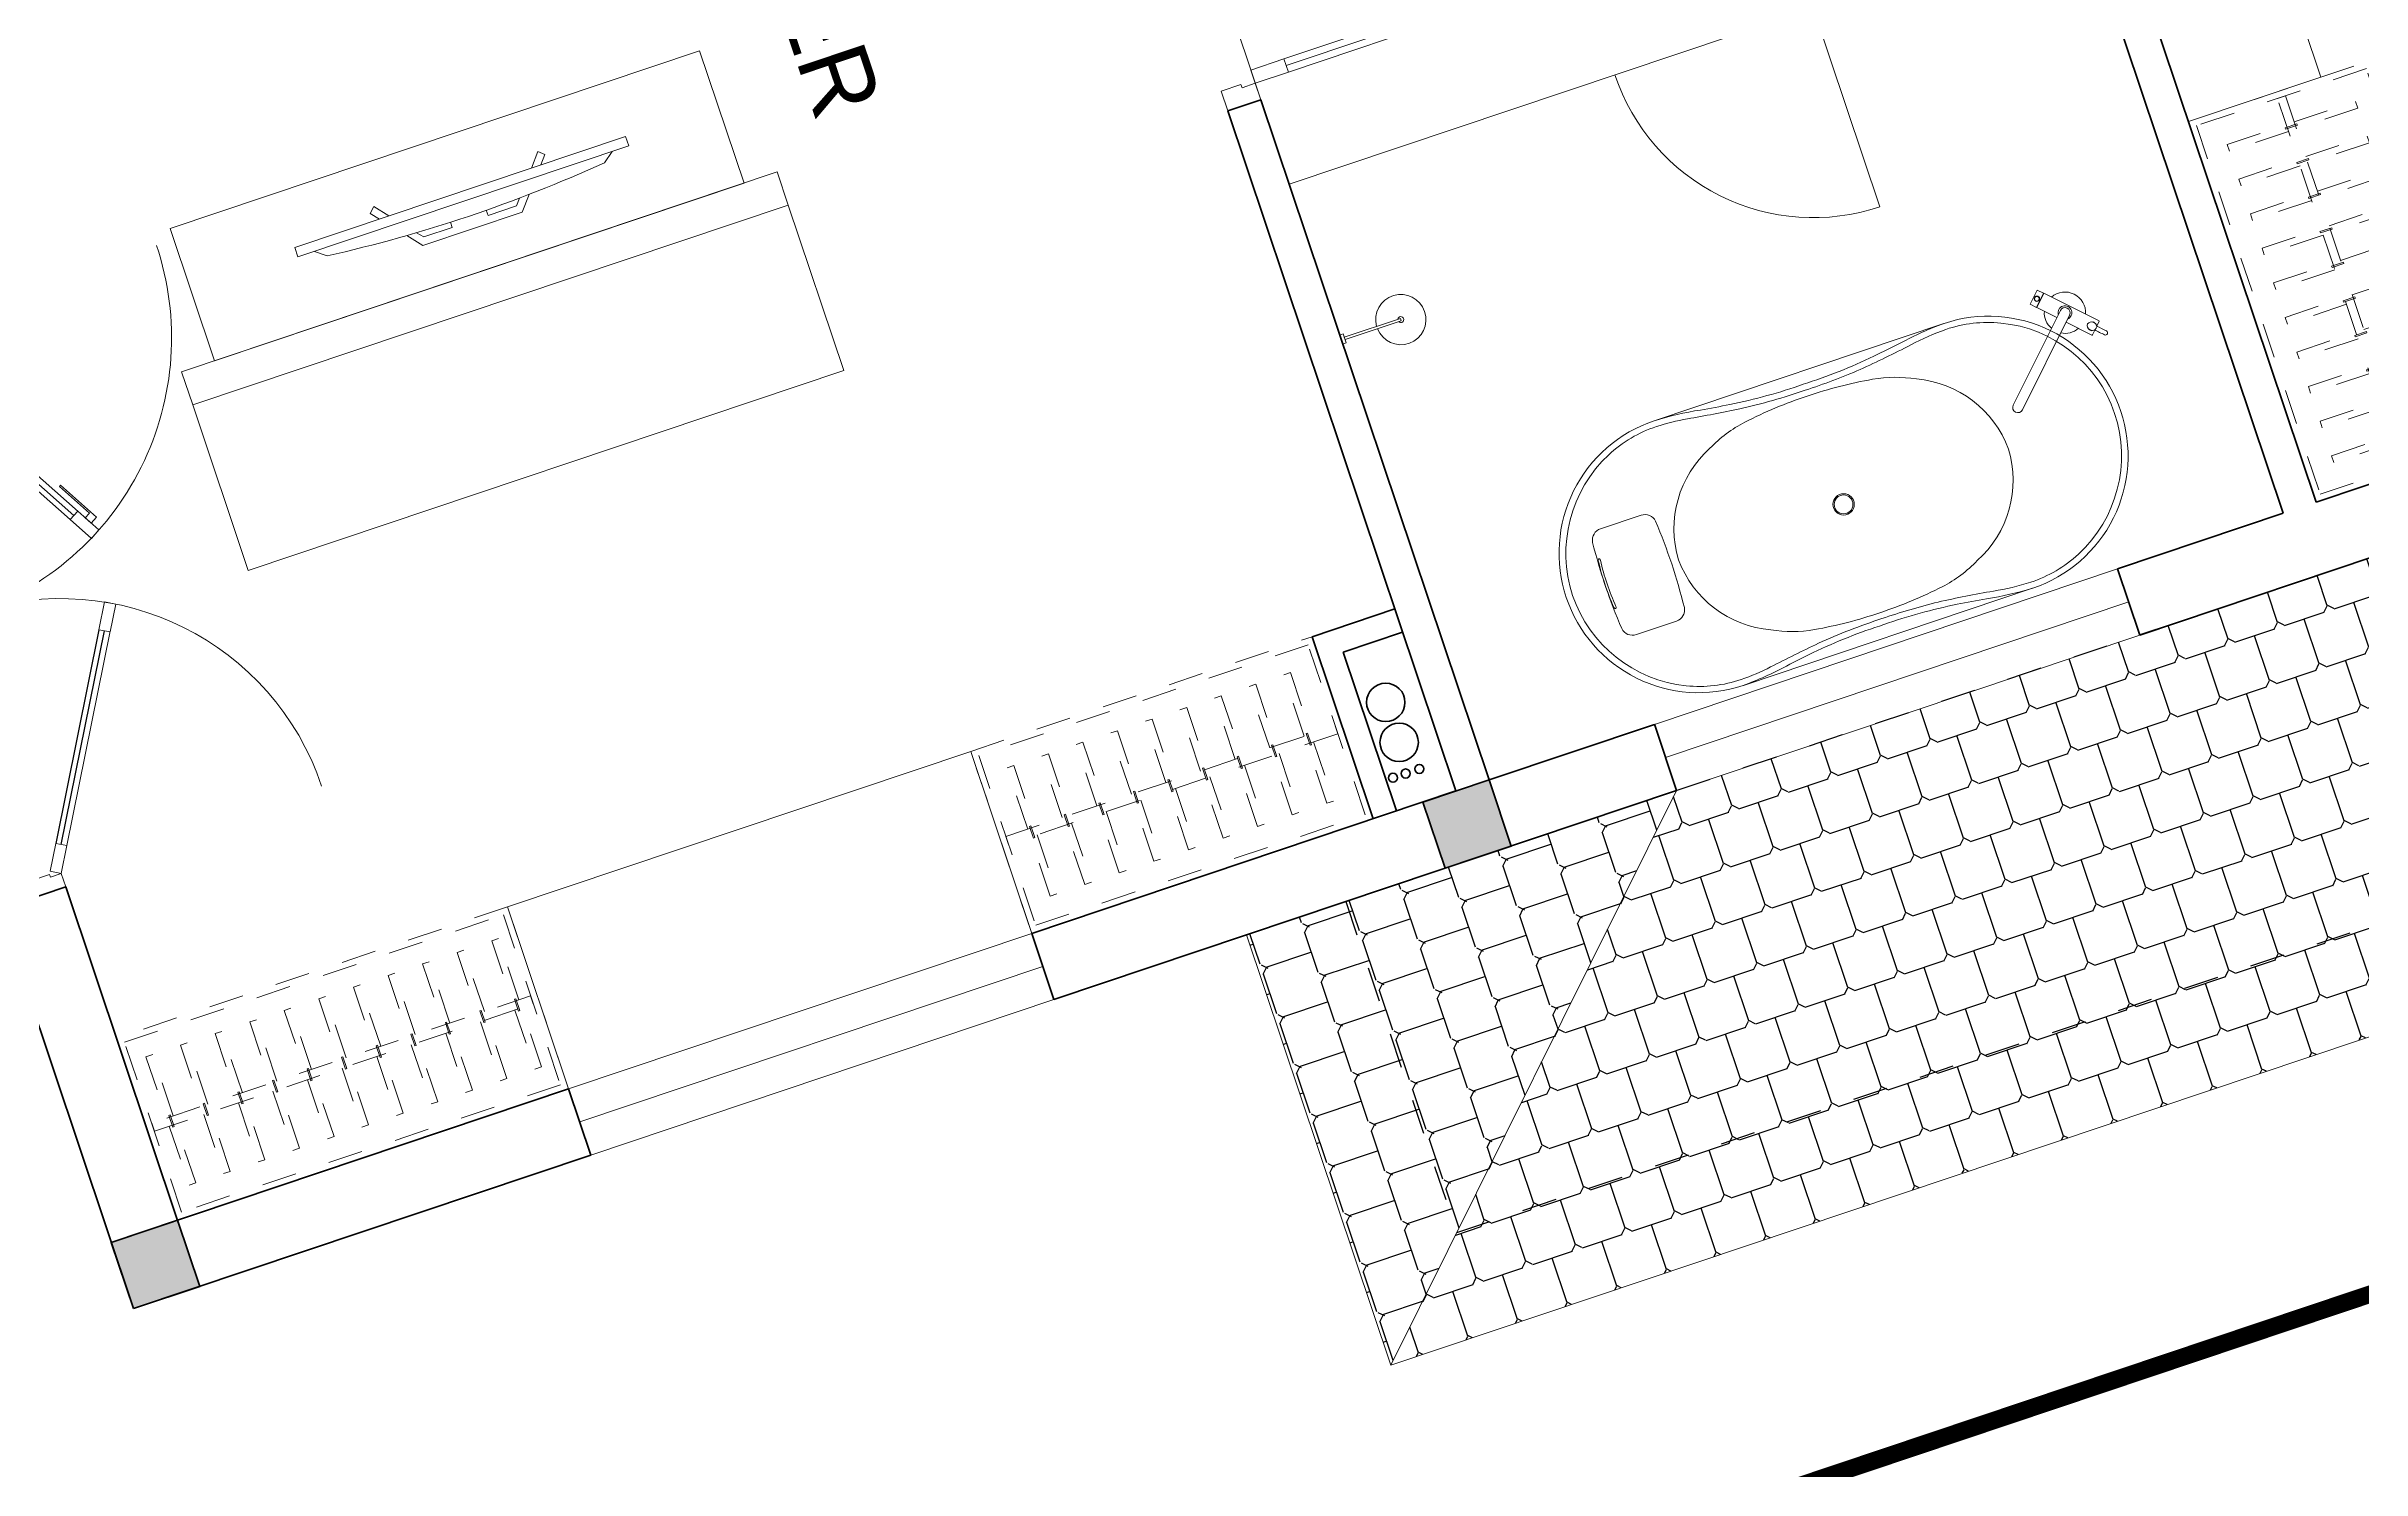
# Model space of a CAD drawing. Header units: metres. Extents: x 568332 to 569219, y 2065964 to 2066430.
# Drawn here: x 568493.12 to 568499.76, y 2066170.59 to 2066174.67 of the extents above; entities that cross this region are included whole.
import ezdxf

# ---------------------------------------------------------------- set-up
doc = ezdxf.new("R2010")
doc.units = ezdxf.units.M
for name, pattern in [('$AUDIT_BAD_LTYPE2', [0]), ('CENTER', [2, 1.25, -0.25, 0.25, -0.25]), ('HIDDEN', [0.375, 0.25, -0.125]), ('X-5M-G-MB PHONGNGU$0$HIDDEN2', [0.1875, 0.125, -0.0625])]:
    doc.linetypes.add(name, pattern=pattern)
doc.layers.get('0').update_dxf_attribs({"linetype": 'CONTINUOUS'})
doc.layers.get('DEFPOINTS').update_dxf_attribs({"linetype": 'CONTINUOUS'})
for name, color, linetype, lineweight in [('-CENTER', 143, 'CENTER', 13), ('-CONCRETE', 1, 'CONTINUOUS', 35), ('-DOOR', 137, 'CONTINUOUS', 9), ('-FURNITURE', 46, 'CONTINUOUS', 9), ('-HATCH', 8, 'CONTINUOUS', 5), ('-LINE1', 7, 'CONTINUOUS', 18), ('-WALL', 4, 'CONTINUOUS', 35), ('TEXT25', 2, 'CONTINUOUS', 13)]:
    doc.layers.add(name, color=color, linetype=linetype, lineweight=lineweight)
for name, color, linetype in [('-RANH GIOI LO DAT', 12, 'CONTINUOUS'), ('13. NET HATCH', 252, 'CONTINUOUS'), ('APOLIC', 7, 'CONTINUOUS')]:
    doc.layers.add(name, color=color, linetype=linetype)
doc.styles.add('SVN_AVO_thuong', font='')
doc.styles.get('SVN_AVO_thuong').set_extended_font_data('SVN-Avo')

# ---------------------------------------------------------------- blocks, each defined once
blk = doc.blocks.new('*U240')
at = {"linetype": 'X-5M-G-MB PHONGNGU$0$HIDDEN2'}
for points in [[(0, 600.0000000004657), (0, 0), (1125.903135186775, -3.468574592018186e-10), (1125.903135186775, 600.0000000001188)], [(1105.903135186775, 579.9996613720455), (1105.903135186775, 19.99966137204559), (20, 20.00000000046566), (20, 580.0000000004657)], [(1105.903135186775, 286.6991212951277), (1105.903135186775, 313.0991212950345), (20, 313.0991212953813), (19.99999859370291, 286.6991212952417)], [(113.7817614636733, 319.1750910408318), (109.4317788550979, 319.1750910408318), (109.4317788550979, 280.441767644881), (113.7817614636733, 280.441767644881)], [(227.7817614636733, 319.1750910407849), (223.4317788550979, 319.1750910407849), (223.4317788550979, 280.4417676448341), (227.7817614636733, 280.4417676448341)], [(341.7817614636733, 319.175091040738), (337.4317788550979, 319.175091040738), (337.4317788550979, 280.4417676447872), (341.7817614636733, 280.4417676447872)], [(455.7817614636733, 319.1750910406911), (451.4317788550979, 319.1750910406911), (451.4317788550979, 280.4417676447403), (455.7817614636733, 280.4417676447403)], [(569.7817614636733, 319.1750910406442), (565.431778855098, 319.1750910406442), (565.431778855098, 280.4417676446934), (569.7817614636733, 280.4417676446934)], [(683.7817614636733, 319.1750910405973), (679.431778855098, 319.1750910405973), (679.431778855098, 280.4417676446465), (683.7817614636733, 280.4417676446465)], [(797.7817614636733, 319.1750910405504), (793.431778855098, 319.1750910405504), (793.431778855098, 280.4417676445996), (797.7817614636733, 280.4417676445996)], [(911.7817614636733, 319.1750910405035), (907.431778855098, 319.1750910405035), (907.431778855098, 280.4417676445527), (911.7817614636733, 280.4417676445527)], [(1025.781761463673, 319.1750910404566), (1021.431778855098, 319.1750910404566), (1021.431778855098, 280.4417676445057), (1025.781761463673, 280.4417676445057)]]:
    blk.add_lwpolyline(points, close=True, dxfattribs=at)
for points in [[(122.2409142897814, 313.1103512093413), (122.2409142897814, 515.2497102723445), (100.1765458012815, 515.2497102723445), (100.1765458012815, 313.1103512093413)], [(236.2409142897814, 313.1103512092944), (236.2409142897814, 515.2497102722975), (214.1765458012815, 515.2497102722975), (214.1765458012815, 313.1103512092944)], [(350.2409142897814, 313.1103512092475), (350.2409142897814, 515.2497102722507), (328.1765458012815, 515.2497102722507), (328.1765458012815, 313.1103512092475)], [(464.2409142897814, 313.1103512092006), (464.2409142897814, 515.2497102722037), (442.1765458012815, 515.2497102722037), (442.1765458012815, 313.1103512092006)], [(578.2409142897814, 313.1103512091537), (578.2409142897814, 515.2497102721569), (556.1765458012815, 515.2497102721569), (556.1765458012815, 313.1103512091537)], [(692.2409142897814, 313.1103512091068), (692.2409142897814, 515.24971027211), (670.1765458012815, 515.24971027211), (670.1765458012815, 313.1103512091068)], [(806.2409142897814, 313.1103512090599), (806.2409142897814, 515.249710272063), (784.1765458012815, 515.249710272063), (784.1765458012815, 313.1103512090599)], [(920.2409142897814, 313.110351209013), (920.2409142897814, 515.2497102720162), (898.1765458012815, 515.2497102720162), (898.1765458012815, 313.110351209013)], [(1034.240914289781, 313.1103512089661), (1034.240914289781, 515.2497102719692), (1012.176545801281, 515.2497102719692), (1012.176545801281, 313.1103512089661)], [(100.1765458012815, 286.7103512094345), (100.1765458012815, 92.0852110228024), (122.2409142897814, 92.0852110228024), (122.2409142897814, 286.7103512094345)], [(214.1765458012815, 286.7103512093876), (214.1765458012815, 92.08521102275549), (236.2409142897814, 92.08521102275549), (236.2409142897814, 286.7103512093876)], [(328.1765458012815, 286.7103512093407), (328.1765458012815, 92.08521102270858), (350.2409142897814, 92.08521102270858), (350.2409142897814, 286.7103512093407)], [(442.1765458012815, 286.7103512092938), (442.1765458012815, 92.08521102266168), (464.2409142897814, 92.08521102266168), (464.2409142897814, 286.7103512092938)], [(556.1765458012815, 286.7103512092469), (556.1765458012815, 92.08521102261477), (578.2409142897814, 92.08521102261477), (578.2409142897814, 286.7103512092469)], [(670.1765458012815, 286.7103512092), (670.1765458012815, 92.08521102256786), (692.2409142897814, 92.08521102256786), (692.2409142897814, 286.7103512092)], [(784.1765458012815, 286.7103512091531), (784.1765458012815, 92.08521102252095), (806.2409142897814, 92.08521102252095), (806.2409142897814, 286.7103512091531)], [(898.1765458012815, 286.7103512091062), (898.1765458012815, 92.08521102247404), (920.2409142897814, 92.08521102247404), (920.2409142897814, 286.7103512091062)], [(1012.176545801281, 286.7103512090592), (1012.176545801281, 92.08521102242715), (1034.240914289781, 92.08521102242715), (1034.240914289781, 286.7103512090592)]]:
    blk.add_lwpolyline(points, dxfattribs=at)
blk = doc.blocks.new('A$C5C575821')
at = {"layer": '-CONCRETE'}
h = blk.add_hatch(color=256, dxfattribs=at)
h.dxf.hatch_style = 1
h.paths.add_polyline_path([(-0.00237559899687767, 200.0000000000146), (-0.00237559899687767, 1.455191522836685e-11), (199.9976244010031, 1.455191522836685e-11), (199.9976244010031, 200.0000000000146)])
blk.add_lwpolyline([(-0.00237559899687767, 1.455191522836685e-11), (199.9976244010031, 1.455191522836685e-11), (199.9976244010031, 200.0000000000146), (-0.00237559899687767, 200.0000000000146)], close=True, dxfattribs=at)
blk = doc.blocks.new('A$C4D045CFB')
at = {"layer": '13. NET HATCH'}
h = blk.add_hatch(dxfattribs=at)
h.set_pattern_fill('MAIGO-12', color=256, scale=300, angle=180)
h.set_pattern_definition([(180, (-90, 1.102182119232618e-14), (-75.00000000000001, -150), [120, -30, 120, -30]), (270, (-75, -14.99999999999999), (74.99999999999997, -150), [135, -165]), (225, (-60, 7.34788079488412e-15), (-75.00000000142688, -150.0000000028537), [21.213203436, -403.0508652]), (315, (-90, 1.102182119232618e-14), (75.00000000142684, -150.0000000028537), [21.213203436, -403.0508652])])
h.paths.add_polyline_path([(1299.999119955668, 6100.494044825784), (1299.953723877203, 5215.284894083044), (1299.999119955668, 5229.592269479996), (1299.999119955668, 4500.000660992693), (-0.0008800443320069462, 6100.494044825784)])
h = blk.add_hatch(dxfattribs=at)
h.set_pattern_fill('MAIGO-12', color=256, scale=300, angle=270)
h.set_pattern_definition([(270, (-1.653273178848927e-14, -90), (150, -75.00000000000003), [120, -30, 120, -30]), (0, (14.99999999999999, -75), (150, 74.99999999999996), [135, -165]), (315, (-1.102182119232618e-14, -60), (150.0000000028537, -75.0000000014269), [21.213203436, -403.0508652]), (45, (-1.653273178848927e-14, -90), (150.0000000028537, 75.00000000142683), [21.213203436, -403.0508652])])
h.paths.add_polyline_path([(-0.0008800443320069462, 6100.494044825784), (1299.999119955668, 4500.000660992693), (1299.999119955668, 1300.000660992693), (-0.0008800443320069462, 0.000660992693156004)])
h = blk.add_hatch(dxfattribs=at)
h.set_pattern_fill('MAIGO-12', color=256, scale=300)
h.set_pattern_definition([(0, (90, 0), (75, 150), [120, -30, 120, -30]), (90, (75, 15), (-74.99999999999999, 150), [135, -165]), (45, (60, 0), (75.00000000142687, 150.0000000028537), [21.213203436, -403.0508652]), (135, (90, 0), (-75.00000000142686, 150.0000000028537), [21.213203436, -403.0508652])])
h.paths.add_polyline_path([(1299.999119955668, 1300.000660992693), (1299.999119955668, 0.000660992693156004), (-0.0008800443320069462, 0.000660992693156004)])
at = {"layer": '-LINE1'}
for p, q in [((-0.0008800443320069462, 0.000660992693156004), (-0.0008800443320069462, 6100.494044825784)), ((-0.0008800443320069462, 6100.494044825784), (1299.999119955668, 6100.494044825784)), ((-0.0008800443320069462, 6100.494044825784), (1299.999119955668, 4500.000660992693)), ((-0.0008800443320069462, 0.000660992693156004), (1299.999119955668, 1300.000660992693)), ((1299.999119955668, 0.000660992693156004), (-0.0008800443320069462, 0.000660992693156004))]:
    blk.add_line(p, q, dxfattribs=at)
at = {"layer": 'DEFPOINTS', "linetype": 'HIDDEN', "ltscale": 5}
blk.add_lwpolyline([(1299.999119955668, 300.0006609926932), (299.999119955668, 300.0006609926932), (299.999119955668, 5800.494044825784), (1299.999119955668, 5800.494044825784)], close=True, dxfattribs=at)
blk = doc.blocks.new('shower')
for points in [[(180919.3447017173, -32316.45425928477), (180912.3337561736, -32316.45425928477), (180912.3337561736, -32146.62790954509), (180919.3447017173, -32146.62790954509)], [(180929.3839969719, -32326.62790954066), (180902.2944609144, -32326.62790954066), (180902.2944609144, -32316.45425928477), (180929.3839969719, -32316.45425928477)]]:
    blk.add_lwpolyline(points, close=True)
for radius, start, end in [(72, 272.7906698559544, 267.2093301440456), (8.346062492523743, 294.8355446212717, 245.1644553787283)]:
    blk.add_arc((180915.8392289462, -32146.62790954416), radius, start, end)
blk = doc.blocks.new('A$C52EE6B0C')
for p, q in [((-17.20769670707523, 15.73427220259327), (17.21740616677562, 15.73427220259327)), ((-17.20769664159161, -15.76179078378482), (17.25286010079435, -15.76177874789573))]:
    blk.add_line(p, q)
for radius in [1.2047244094, 1.0625984252]:
    blk.add_circle((0.004854760598391294, -0.01375929062487558), radius)
for centre, radius, start, end in [((-17.24314525874797, -0.01207868778146803), 15.74633857169191, 90.00004679933201, 180.0060212317107), ((-18.18116453613038, -21.56814891623799), 37.31420158923805, 80.32537186998005, 88.55949406869577), ((18.19087405753089, -21.56814891623799), 37.31420158923805, 91.44050593130423, 99.67462813001998), ((17.25285478011938, -0.01207868778146803), 15.74633857169191, 359.9939787682893, 89.999953200668), ((-17.21041953764507, 0.001682114729192108), 15.03342542002128, 114.0143397923319, 180.0588324882195), ((-17.25508472573711, 0.1019342582440004), 14.92367355756088, 89.89259614786677, 114.0143398310184), ((-17.85723445771146, -16.41196067107376), 31.44385665188106, 80.95530103647799, 88.85173392611411), ((3.492732717044419, 116.0118507486186), 102.6900642221361, 260.8064278436171, 264.356453546728), ((10.00461303815246, 158.7953360565007), 145.2428134353977, 261.321760178495, 262.6566174950622), ((-0.8758374273893423, 77.0744670072454), 62.80248494290996, 262.9722866301048, 270.8034968767962), ((-0.4392543211579323, 89.40770245710155), 75.83928513553873, 265.3361413481834, 270.3355216603239), ((0.8855469487607479, 77.0744670072454), 62.80248494290996, 269.1965031232039, 277.0277133698951), ((0.5786736126174219, 84.46415005414747), 70.89675459107134, 269.5362586194438, 275.7509718273354), ((-18.4352474148327, 226.8786012548953), 214.5500408366301, 276.9922117853802, 278.5967700074263), ((-9.994903516751947, 158.7953360565007), 145.2428134353977, 277.3433825049378, 278.678239821505), ((17.49661970126908, -11.01489087357186), 26.04177352760918, 90.57161639594337, 98.52623542419117), ((17.38028173809289, 0.6458196171442978), 14.38048270410287, 65.5240217261104, 90.57161639594337), ((17.03142645675689, -0.1205247127218172), 15.22249436628161, 0.4018525137937155, 65.5240217261104), ((-7.450100970658241, -0.4025184732163325), 12.18724008712164, 113.3669392692271, 178.1720206420629), ((-5.419667109847069, -2.205582012422383), 14.69270855791083, 98.51976196149644, 117.8512947361469), ((-0.2559751088847406, -36.67531980102649), 49.54707038386372, 89.69837733597764, 98.51976196149644), ((0.26568463028525, -36.67531980102649), 49.54707038386372, 81.48023803850357, 90.30162266402236), ((5.429376631247578, -2.205582012422383), 14.69270855791083, 62.14870526385309, 81.48023803850357), ((7.459810492087854, -0.4025184732163325), 12.18724008712164, 1.827979357937088, 66.63306073077288), ((28.29923964393674, 2.770475775178056), 0.2863587186237817, 160.8078893687392, 185.677575747249), ((1.032724158198107, 0.0596931052277796), 27.11457574387047, 359.8447870516113, 5.677575747249001), ((28.14528837171383, 2.82406351249665), 0.1233475539422422, 123.474108831765, 160.8078893687392), ((28.11764562025201, 2.865868186636362), 0.07323016681635565, 85.79124561711077, 123.474108831765), ((28.11499697584077, 2.829875804425683), 0.1093198730242431, 39.09426345110634, 85.79124561711077), ((27.9923979784362, 2.718469867249951), 0.2748749163090767, 4.941295606222266, 41.00239497281166), ((1.841417531803017, 0.05082119413418695), 26.56153366930607, 359.8606935406443, 5.815426488843808), ((-17.24314525874797, -0.01544044824549928), 15.74633857169191, 179.9939787682893, 269.999953200668), ((-17.21041951692314, -0.02920073014684021), 15.03342545060523, 179.9411309193374, 245.9856601689816), ((-7.450100970658241, 0.3749993371893652), 12.18724008712164, 181.8279793579371, 246.6330607307729), ((7.459810492087854, 0.3749993371893652), 12.18724008712164, 293.3669392692271, 358.1720206420629), ((17.25285478011938, -0.01544044824549928), 15.74633857169191, 270.000046799332, 0.006021231710728335), ((17.0314264257031, 0.09300610912032425), 15.22249441194929, 294.4759783475301, 359.5981396082714), ((1.032724158198107, -0.08721224125474691), 27.11457574387047, 354.322424252751, 0.1552129483886985), ((1.841417531803017, -0.07834033016115427), 26.56153366930607, 354.1845735111562, 0.1393064593556944), ((28.29923964393674, -2.797994911205024), 0.2863587186237817, 174.322424252751, 199.1921106312608), ((28.14528837171383, -2.851582648523618), 0.1233475539422422, 199.1921106312608, 236.525891168235), ((28.11764562025201, -2.89338732266333), 0.07323016681635565, 236.525891168235, 274.2087543828892), ((28.11499697584077, -2.85739494045265), 0.1093198730242431, 274.2087543828892, 320.9057365488936), ((27.9923979784362, -2.745989003276918), 0.2748749163090767, 318.9976050271883, 355.0587043937777), ((-5.419667109847069, 2.178062876395416), 14.69270855791083, 242.1487052638531, 261.4802380385036), ((-0.2559751088847406, 36.64780066499952), 49.54707038386372, 261.4802380385036, 270.3016226640223), ((0.26568463028525, 36.64780066499952), 49.54707038386372, 269.6983773359776, 278.5197619614964), ((5.429376631247578, 2.178062876395416), 14.69270855791083, 278.5197619614964, 297.8512947361469), ((-17.25508472573711, -0.1294528978760354), 14.92367355756088, 245.9856601689816, 270.1074038521332), ((-18.18116453613038, 21.54062978021102), 37.31420158923805, 271.4405059313042, 279.6746281300199), ((-17.85723445771146, 16.38444203144172), 31.44385665188106, 271.1482660738859, 279.044698963522), ((3.492732717044419, -116.0393693881924), 102.6900642221361, 95.64354645327202, 99.19357215638293), ((10.00461303815246, -158.8228551925276), 145.2428134353977, 97.3433825049378, 98.67823982150497), ((-0.8758374273893423, -77.10198614327237), 62.80248494290996, 89.19650312320385, 97.02771336989514), ((-0.4392543211579323, -89.43522109673359), 75.83928513553873, 89.66447833967614, 94.66385865181664), ((0.5786736126174219, -84.4916686937795), 70.89675459107134, 84.24902817266455, 90.4637413805562), ((0.8855469487607479, -77.10198614327237), 62.80248494290996, 82.97228663010486, 90.80349687679617), ((-18.4352474148327, -226.9061198945274), 214.5500408366301, 81.40322999257371, 83.00778821461982), ((-9.994903516751947, -158.8228551925276), 145.2428134353977, 81.32176017849503, 82.65661749506219), ((18.19087405753089, 21.54062978021102), 37.31420158923805, 260.32537186998, 268.5594940686958), ((17.49661970126908, 10.98737223393982), 26.04177352760918, 261.4737645758088, 269.4283836040566), ((17.38028173809289, -0.6733382567763329), 14.38048270410287, 269.4283836040566, 294.4759782738896)]:
    blk.add_arc(centre, radius, start, end)
at = {"layer": 'DEFPOINTS'}
for tag, p in [('MODELNUMBER', (0, 0)), ('TRADENAME', (0, -0.001666666648816317)), ('PRODUCT', (0, -0.003333333355840296)), ('MATERIAL', (0, -0.005000000004656613))]:
    blk.add_attdef(tag, p, '', height=0.001, dxfattribs=at)
blk = doc.blocks.new('A$C4D835AF5')
at = {"layer": '-FURNITURE', "ltscale": 8}
for p, q in [((-3.937007874133997, 0.3346456687140744), (-3.937007874133997, 0.8661417323164642)), ((-3.856363968050573, 0.3149606298829895), (-3.917322834720835, 0.3149606298829895)), ((3.14960629917914, 0.905511811026372), (-3.897637795307674, 0.905511811026372)), ((-3.549881889834069, 0.4615121080132667), (-3.549881889834069, 0.4918150943994988)), ((-3.339881889871322, 0.4918150943994988), (-3.339881889871322, 0.4615121080132667)), ((-0.5905511811724864, 0), (-0.5905511811724864, -12.08661417319672)), ((0.5905511810560711, 0), (0.5905511810560711, -12.08661417319672)), ((3.14960629917914, -0.9055118109972682), (3.14960629917914, 0.905511811026372)), ((3.169291338417679, 0.8956692913197912), (3.14960629917914, 0.8956692913197912)), ((3.169291338417679, -0.8956692912906874), (3.169291338417679, 0.8956692913197912)), ((3.188976377830841, 0.905511811026372), (3.976377952611074, 0.905511811026372)), ((3.996062992024235, -0.8858222072885837), (3.996062992024235, 0.8858183881966397)), ((-3.937007874133997, -0.8661417323164642), (-3.937007874133997, -0.3346456698782276)), ((-3.859123134170659, -0.3149606298829895), (-3.917322834720835, -0.3149606298829895)), ((-0.5905511811724864, -0.9055118109972682), (-3.897637795307674, -0.9055118109972682)), ((-3.702086295757908, -0.4482994973659515), (-3.703305563307367, -0.4183928251150064)), ((-3.626116961007938, -0.4552132484968752), (-3.624325704469811, -0.4472871391335502)), ((-3.592593900160864, -0.4693618138844613), (-3.593808271281887, -0.4553162374941166)), ((-3.516390349017456, -0.4728221969853621), (-3.515662283170968, -0.4687519224826247)), ((-3.483023508393671, -0.4913916403020266), (-3.485677747870795, -0.4713251190551091)), ((-3.406740271369927, -0.4913916403020266), (-3.404085924616084, -0.4713243082514964)), ((-3.373373430629726, -0.4728221969853621), (-3.374101741297636, -0.4687505542242434)), ((-3.297169879544526, -0.4693618138844613), (-3.295955249399412, -0.4553132418950554)), ((-3.263646818697453, -0.4552132484968752), (-3.265438825008459, -0.4472838216461241)), ((-3.187677483947482, -0.4482994973659515), (-3.186458005278837, -0.4183876432944089)), ((3.14960629917914, -0.9055118109972682), (0.5905511810560711, -0.9055118109972682)), ((3.169291338417679, -0.8956692912906874), (3.14960629917914, -0.8956692912906874)), ((3.188976377830841, -0.9055118109972682), (3.976377952611074, -0.9055118109972682))]:
    blk.add_line(p, q, dxfattribs=at)
for radius in [0.3110236219999999, 0.264425112]:
    blk.add_circle((3.582677165279165, 0), radius, dxfattribs=at)
for centre, radius, start, end in [((-5.172746209602337, -0.009833991935011), 0.2398274364867001, 175.3988683949836, 267.683684738816), ((-5.162281866127159, 0.001097322150599211), 0.2496571373087167, 92.26055198415715, 178.0931381794738), ((-5.411562051915098, -2528.914153773454), 2529.164725280366, 89.9660810117202, 89.99457585702427), ((-3.897637795307674, 0.8661417323164642), 0.03937007869999999, 90, 180), ((-3.917322834720835, 0.334645669296151), 0.0196850394, 180, 270), ((-3.444696608930826, -0.1800324727082625), 0.6800319107999998, 90.0155575041171, 98.89806549202986), ((-3.445067178807221, -0.1800325420044828), 0.6800319804999999, 81.10193476241767, 89.98433540355451), ((-5.820766091346741e-11, 0), 2.3622047244, 22.54031043733562, 157.4596895626644), ((-5.820766091346741e-11, 0), 0.7874015747999998, 318.5903779145428, 221.4096220854572), ((-5.820766091346741e-11, 0), 0.5905511810999999, 0, 180), ((3.188976377830841, 0.8858267717296258), 0.0196850394, 90, 180), ((3.976377952611074, 0.8858267717296258), 0.0196850394, 0, 90), ((-4.563514047302306, 275.4393603570643), 275.6895205756396, 269.8713704548476, 270.134413801293), ((-3.917322834720835, -0.334645669296151), 0.0196850394, 90, 180), ((-3.897637795307674, -0.8661417323164642), 0.03937007869999999, 180, 270), ((-3.69050836347742, -0.4472920451080427), 0.01162168131717254, 184.9730588167124, 258.0340652050838), ((-3.646140178490896, -0.2514027326542418), 0.2124717066311285, 257.2815863172942, 272.5837431166033), ((-3.637047897733282, -0.4523756541602779), 0.01129324217511807, 272.4656825237923, 345.4476281752974), ((-3.581550852512009, -0.4681202150823083), 0.01111262650185997, 186.4149760746678, 247.4426638316044), ((-3.544597993255593, -0.2922010583861265), 0.190689105969796, 257.5175194414243, 274.7853332085882), ((-3.528885980602354, -0.4692233995883726), 0.01300354377461912, 270.8627506118385, 343.9333648868276), ((-3.471052158158273, -0.4887641616223846), 0.01225629918881619, 192.3790292665462, 260.142289403178), ((-3.445049900154117, -0.295684714539675), 0.2070703525339242, 262.2005895473907, 277.9341143868692), ((-3.417906698421575, -0.4895470514893532), 0.01131775609399448, 277.3077516790804, 350.6199838641652), ((-3.361692738719285, -0.4698820120247547), 0.01204505090893129, 194.128595859641, 259.0416995531207), ((-3.342932183295488, -0.2742454641556833), 0.2085271705549764, 264.2062775251951, 279.0284077801071), ((-3.310024282021914, -0.4671465401770547), 0.01304389132053663, 269.1875638990808, 350.2219325995679), ((-3.252893783501349, -0.4524938771792222), 0.01109156189044463, 194.1921654394817, 261.8514003855582), ((-3.243402015476022, -0.2392133744724561), 0.2245328352159587, 267.1755962354845, 281.6727780298017), ((-3.20032295252895, -0.4465554517519195), 0.01276517026006314, 280.6032237323427, 352.1473828500294), ((-5.820766091346741e-11, 0), 2.3622047244, 202.5403104373356, 255.4906014981622), ((-5.820766091346741e-11, 0), 2.3622047244, 284.5092583305358, 337.4596895626644), ((3.188976377830841, -0.8858267716132104), 0.0196850394, 180, 270), ((3.976377952611074, -0.8858267716132104), 0.0196850394, 270, 0), ((-5.820766091346741e-11, -12.08661417319672), 0.5905511810999999, 180, 0)]:
    blk.add_arc(centre, radius, start, end, dxfattribs=at)
blk.add_ellipse((-3.444881830888335, -0.001299991592532024), major_axis=(0.5549964930499999, 1.979270000163069e-05), ratio=0.8491940411667758, dxfattribs=at)
for tag, p in [('TRADENAME', (-0.004336408572271466, 0.006709126027999446)), ('MODELNUMBER', (-0.004336408572271466, 0.008375792705919594)), ('PRODUCT', (-0.004336408572271466, 0.005042459379183128)), ('MATERIAL', (-0.004336408572271466, 0.003375792701262981))]:
    blk.add_attdef(tag, p, '', height=0.0009999999999999998, dxfattribs=at)
blk = doc.blocks.new('A$C513779E1')
at = {"layer": '-FURNITURE', "ltscale": 5}
for p, q in [((-155.6625374760479, -560.0783866103739), (-155.7294287066907, -682.401587806642)), ((164.3432983346283, -560.8332392722368), (164.2771489713341, -681.6467351429164))]:
    blk.add_line(p, q, dxfattribs=at)
for centre, radius, start, end in [((-121.4878484364599, -559.7927261032164), 34.19417278572232, 97.79750243116446, 180.4786434526798), ((-0.6689657662063837, -2204.394539417699), 1683.161974464355, 85.38531070575098, 94.27462811813768), ((130.1318487897515, -560.5699191978201), 34.19417278572232, 359.5587913522712, 82.23993242050727), ((-121.5204483158886, -682.7208517771214), 34.19417278572232, 179.4650466896637, 262.1461876813734), ((-1.108293259516358, 961.925919180736), 1683.174451148718, 265.7381508572186, 274.6274353095529), ((130.1000457536429, -681.8764492999762), 34.19417278572232, 277.7037576779385, 0.3848987823128964)]:
    blk.add_arc(centre, radius, start, end, dxfattribs=at)
at = {"layer": '-FURNITURE', "ltscale": 8}
ref = blk.add_blockref('A$C4D835AF5', (-319.1728307064623, 776.0634860619903), dxfattribs=dict(at, xscale=-25.08682081009749, yscale=25.08682081009749, zscale=25.08682081009749, rotation=45))
ref.add_attrib('MODELNUMBER', 'K-T97328-4', (-319.2622246555984, 776.3067276431248), dxfattribs={"layer": 'DEFPOINTS', "height": 0.02508682081009749, "rotation": 224.9999999436282})
ref.add_attrib('TRADENAME', 'PURIST', (-319.232659548521, 776.2771625341848), dxfattribs={"layer": 'DEFPOINTS', "height": 0.02508682081009749, "rotation": 224.9999999436282})
ref.add_attrib('PRODUCT', 'BATH FILLER', (-319.2030944600701, 776.2475974475965), dxfattribs={"layer": 'DEFPOINTS', "height": 0.02508682081009749, "rotation": 224.9999999436282})
ref.add_attrib('MATERIAL', 'PREMIUM MATERIALS', (-319.1735293529928, 776.2180323405191), dxfattribs={"layer": 'DEFPOINTS', "height": 0.02508682081009749, "rotation": 224.9999999436282})
at = {"layer": '-FURNITURE', "xscale": 25.39829667096628, "yscale": 25.39829667096628, "zscale": 25.39829667096628, "rotation": 270}
blk.add_blockref('A$C52EE6B0C', (0, 0), dxfattribs=at).add_auto_attribs({'MODELNUMBER': 'K-1800', 'TRADENAME': 'ABRAZO', 'PRODUCT': 'BATH', 'MATERIAL': 'LITHOCAST'})
blk = doc.blocks.new('*U18')
at = {"linetype": '$AUDIT_BAD_LTYPE2'}
for p, q in [((70, 100), (69.99999999999999, 599.9999999999982)), ((89.99999999999999, 599.9999999999982), (90, 100))]:
    blk.add_line(p, q, dxfattribs=at)
for points in [[(49.99999999999999, 599.9999999999982), (89.99999999999999, 599.9999999999982), (89.99999999999999, 699.9999999999982), (49.99999999999999, 699.9999999999982), (49.99999999999999, 599.9999999999982)], [(49.99999999999999, 602.9059272893337), (50, 100)], [(50, 100), (90, 100), (90, 0), (50, 0), (50, 100)]]:
    blk.add_lwpolyline(points)
for points in [[(118.2698876160139, 494.5156181119073), (118.2698876160139, 664.1349438079906), (89.99999999999999, 664.1349438079906), (89.99999999999999, 635.8650561920058), (112.6159100928053, 635.8650561920058), (112.6159100928053, 494.5156181119073)], [(0, 0), (50, 0), (50, -40), (60, -40), (60, -100.0001724930698), (0, -100.0001724930698)], [(799.9999999999982, 7.105427357601134e-15), (749.9999999999982, 7.105427357601134e-15), (749.9999999999982, -40), (739.9999999999982, -40), (739.9999999999982, -100.0001724930698), (799.9999999999982, -100.0001724930698)]]:
    blk.add_lwpolyline(points, close=True)
at = {"linetype": '$AUDIT_BAD_LTYPE2', "ltscale": 0.3}
blk.add_arc((50, 0), 699.9999999999982, 0, 90, dxfattribs=at)
blk = doc.blocks.new('XR.MB.LM123$0$tvi 1')
blk.add_lwpolyline([(28.54445810673496, -2.291926648467779e-10), (28.54445810673496, -999.9999999999964), (-7.275957614183426e-12, -1000), (0, 0)], close=True)
for points in [[(28.54445810680045, -50.31958968611434), (52.37372755713295, -80.86315460130209)], [(-24.09820395050338, -235.5599978379832), (-39.09879504836863, -251.7939635238108)], [(0, -284.7849796677438), (-39.09879504836863, -251.7939635238108)], [(0, -255.9952397129928), (-24.09820395050338, -235.5599978379832)], [(69.66229681991535, -315.0836646851385), (111.1934016081432, -350.2927865858655), (111.193401608034, -649.712917566063), (69.68611289083492, -684.9110379843005)], [(89.09002233762294, -445.7449799550195), (89.09002233762294, -359.9578938602899), (70.91298945683957, -344.6203678706661)], [(89.09002233762294, -445.7449799550195), (73.49991829216015, -445.7449799550232)], [(89.09002233768115, -554.2550200447404), (89.09002233773936, -640.0421061392371), (70.91298945678864, -655.3796321293303)], [(89.09002233768115, -554.2550200447404), (73.49991829216015, -554.2550200447404)], [(0, -715.2150203320198), (-39.09879504836863, -748.2060364759491)], [(-24.09820395050338, -764.4400021620095), (-39.09879504836863, -748.2060364759491)], [(0, -744.004760287), (-24.09820395050338, -764.4400021620095)], [(28.54445810674224, -949.680410313882), (52.37372755713295, -919.1368453984578)]]:
    blk.add_lwpolyline(points)
blk.add_arc((-4025.16618952866, -499.9999999999964), 4099.025185406737, 354.1310878512652, 5.868912148527433)
blk = doc.blocks.new('*U233')
at = {"linetype": 'X-5M-G-MB PHONGNGU$0$HIDDEN2'}
for points in [[(0, 600.0000000004657), (0, 0), (1254.545454447709, -3.99789616801902e-10), (1254.545454447709, 600.0000000000658)], [(1234.545454447709, 579.9996613719925), (1234.545454447709, 19.99966137199266), (20, 20.00000000046566), (20, 580.0000000004657)], [(1234.545454447709, 286.6991212950747), (1234.545454447709, 313.0991212949815), (20, 313.0991212953813), (19.99999859370291, 286.6991212952417)], [(113.7817614636733, 319.1750910408318), (109.4317788550979, 319.1750910408318), (109.4317788550979, 280.441767644881), (113.7817614636733, 280.441767644881)], [(227.7817614636733, 319.1750910407849), (223.4317788550979, 319.1750910407849), (223.4317788550979, 280.4417676448341), (227.7817614636733, 280.4417676448341)], [(341.7817614636733, 319.175091040738), (337.4317788550979, 319.175091040738), (337.4317788550979, 280.4417676447872), (341.7817614636733, 280.4417676447872)], [(455.7817614636733, 319.1750910406911), (451.4317788550979, 319.1750910406911), (451.4317788550979, 280.4417676447403), (455.7817614636733, 280.4417676447403)], [(569.7817614636733, 319.1750910406442), (565.431778855098, 319.1750910406442), (565.431778855098, 280.4417676446934), (569.7817614636733, 280.4417676446934)], [(683.7817614636733, 319.1750910405973), (679.431778855098, 319.1750910405973), (679.431778855098, 280.4417676446465), (683.7817614636733, 280.4417676446465)], [(797.7817614636733, 319.1750910405504), (793.431778855098, 319.1750910405504), (793.431778855098, 280.4417676445996), (797.7817614636733, 280.4417676445996)], [(911.7817614636733, 319.1750910405035), (907.431778855098, 319.1750910405035), (907.431778855098, 280.4417676445527), (911.7817614636733, 280.4417676445527)], [(1025.781761463673, 319.1750910404566), (1021.431778855098, 319.1750910404566), (1021.431778855098, 280.4417676445057), (1025.781761463673, 280.4417676445057)], [(1139.781761463673, 319.1750910404097), (1135.431778855098, 319.1750910404097), (1135.431778855098, 280.4417676444588), (1139.781761463673, 280.4417676444588)]]:
    blk.add_lwpolyline(points, close=True, dxfattribs=at)
for points in [[(122.2409142897814, 313.1103512093413), (122.2409142897814, 515.2497102723445), (100.1765458012815, 515.2497102723445), (100.1765458012815, 313.1103512093413)], [(236.2409142897814, 313.1103512092944), (236.2409142897814, 515.2497102722975), (214.1765458012815, 515.2497102722975), (214.1765458012815, 313.1103512092944)], [(350.2409142897814, 313.1103512092475), (350.2409142897814, 515.2497102722507), (328.1765458012815, 515.2497102722507), (328.1765458012815, 313.1103512092475)], [(464.2409142897814, 313.1103512092006), (464.2409142897814, 515.2497102722037), (442.1765458012815, 515.2497102722037), (442.1765458012815, 313.1103512092006)], [(578.2409142897814, 313.1103512091537), (578.2409142897814, 515.2497102721569), (556.1765458012815, 515.2497102721569), (556.1765458012815, 313.1103512091537)], [(692.2409142897814, 313.1103512091068), (692.2409142897814, 515.24971027211), (670.1765458012815, 515.24971027211), (670.1765458012815, 313.1103512091068)], [(806.2409142897814, 313.1103512090599), (806.2409142897814, 515.249710272063), (784.1765458012815, 515.249710272063), (784.1765458012815, 313.1103512090599)], [(920.2409142897814, 313.110351209013), (920.2409142897814, 515.2497102720162), (898.1765458012815, 515.2497102720162), (898.1765458012815, 313.110351209013)], [(1034.240914289781, 313.1103512089661), (1034.240914289781, 515.2497102719692), (1012.176545801281, 515.2497102719692), (1012.176545801281, 313.1103512089661)], [(1148.240914289781, 313.1103512089192), (1148.240914289781, 515.2497102719224), (1126.176545801281, 515.2497102719224), (1126.176545801281, 313.1103512089192)], [(100.1765458012815, 286.7103512094345), (100.1765458012815, 92.0852110228024), (122.2409142897814, 92.0852110228024), (122.2409142897814, 286.7103512094345)], [(214.1765458012815, 286.7103512093876), (214.1765458012815, 92.08521102275549), (236.2409142897814, 92.08521102275549), (236.2409142897814, 286.7103512093876)], [(328.1765458012815, 286.7103512093407), (328.1765458012815, 92.08521102270858), (350.2409142897814, 92.08521102270858), (350.2409142897814, 286.7103512093407)], [(442.1765458012815, 286.7103512092938), (442.1765458012815, 92.08521102266168), (464.2409142897814, 92.08521102266168), (464.2409142897814, 286.7103512092938)], [(556.1765458012815, 286.7103512092469), (556.1765458012815, 92.08521102261477), (578.2409142897814, 92.08521102261477), (578.2409142897814, 286.7103512092469)], [(670.1765458012815, 286.7103512092), (670.1765458012815, 92.08521102256786), (692.2409142897814, 92.08521102256786), (692.2409142897814, 286.7103512092)], [(784.1765458012815, 286.7103512091531), (784.1765458012815, 92.08521102252095), (806.2409142897814, 92.08521102252095), (806.2409142897814, 286.7103512091531)], [(898.1765458012815, 286.7103512091062), (898.1765458012815, 92.08521102247404), (920.2409142897814, 92.08521102247404), (920.2409142897814, 286.7103512091062)], [(1012.176545801281, 286.7103512090592), (1012.176545801281, 92.08521102242715), (1034.240914289781, 92.08521102242715), (1034.240914289781, 286.7103512090592)], [(1126.176545801281, 286.7103512090123), (1126.176545801281, 92.08521102238024), (1148.240914289781, 92.08521102238024), (1148.240914289781, 286.7103512090123)]]:
    blk.add_lwpolyline(points, dxfattribs=at)
blk = doc.blocks.new('*U239')
at = {"linetype": 'X-5M-G-MB PHONGNGU$0$HIDDEN2'}
for points in [[(0, 600.0000000004657), (0, 0), (1289.539498902786, -4.141885353444328e-10), (1289.539498902786, 600.0000000000514)], [(1269.539498902786, 579.999661371978), (1269.539498902786, 19.99966137197826), (20, 20.00000000046566), (20, 580.0000000004657)], [(1269.539498902786, 286.6991212950603), (1269.539498902786, 313.0991212949671), (20, 313.0991212953813), (19.99999859370291, 286.6991212952417)], [(82.66130431879792, 319.1750910408446), (78.31132171022253, 319.1750910408446), (78.31132171022253, 280.4417676448938), (82.66130431879792, 280.4417676448938)], [(196.6613043187979, 319.1750910407977), (192.3113217102225, 319.1750910407977), (192.3113217102225, 280.4417676448469), (196.6613043187979, 280.4417676448469)], [(310.6613043187979, 319.1750910407508), (306.3113217102225, 319.1750910407508), (306.3113217102225, 280.4417676448), (310.6613043187979, 280.4417676448)], [(424.6613043187979, 319.1750910407039), (420.3113217102225, 319.1750910407039), (420.3113217102225, 280.441767644753), (424.6613043187979, 280.441767644753)], [(538.6613043187979, 319.175091040657), (534.3113217102225, 319.175091040657), (534.3113217102225, 280.4417676447061), (538.6613043187979, 280.4417676447061)], [(652.6613043187979, 319.1750910406101), (648.3113217102225, 319.1750910406101), (648.3113217102225, 280.4417676446593), (652.6613043187979, 280.4417676446593)], [(766.6613043187979, 319.1750910405632), (762.3113217102225, 319.1750910405632), (762.3113217102225, 280.4417676446124), (766.6613043187979, 280.4417676446124)], [(880.6613043187979, 319.1750910405163), (876.3113217102225, 319.1750910405163), (876.3113217102225, 280.4417676445655), (880.6613043187979, 280.4417676445655)], [(994.6613043187979, 319.1750910404693), (990.3113217102225, 319.1750910404693), (990.3113217102225, 280.4417676445185), (994.6613043187979, 280.4417676445185)], [(1108.661304318798, 319.1750910404224), (1104.311321710223, 319.1750910404224), (1104.311321710223, 280.4417676444716), (1108.661304318798, 280.4417676444716)], [(1222.661304318798, 319.1750910403755), (1218.311321710223, 319.1750910403755), (1218.311321710223, 280.4417676444247), (1222.661304318798, 280.4417676444247)]]:
    blk.add_lwpolyline(points, close=True, dxfattribs=at)
for points in [[(91.12045714490596, 313.1103512093541), (91.12045714490596, 515.2497102723573), (69.05608865640605, 515.2497102723573), (69.05608865640605, 313.1103512093541)], [(205.120457144906, 313.1103512093072), (205.120457144906, 515.2497102723104), (183.056088656406, 515.2497102723104), (183.056088656406, 313.1103512093072)], [(319.120457144906, 313.1103512092603), (319.120457144906, 515.2497102722635), (297.056088656406, 515.2497102722635), (297.056088656406, 313.1103512092603)], [(433.120457144906, 313.1103512092134), (433.120457144906, 515.2497102722166), (411.056088656406, 515.2497102722166), (411.056088656406, 313.1103512092134)], [(547.1204571449059, 313.1103512091665), (547.1204571449059, 515.2497102721698), (525.056088656406, 515.2497102721698), (525.056088656406, 313.1103512091665)], [(661.1204571449059, 313.1103512091196), (661.1204571449059, 515.2497102721228), (639.056088656406, 515.2497102721228), (639.056088656406, 313.1103512091196)], [(775.1204571449059, 313.1103512090727), (775.1204571449059, 515.2497102720758), (753.056088656406, 515.2497102720758), (753.056088656406, 313.1103512090727)], [(889.1204571449059, 313.1103512090258), (889.1204571449059, 515.249710272029), (867.056088656406, 515.249710272029), (867.056088656406, 313.1103512090258)], [(1003.120457144906, 313.1103512089788), (1003.120457144906, 515.249710271982), (981.056088656406, 515.249710271982), (981.056088656406, 313.1103512089788)], [(1117.120457144906, 313.1103512089319), (1117.120457144906, 515.2497102719352), (1095.056088656406, 515.2497102719352), (1095.056088656406, 313.1103512089319)], [(1231.120457144906, 313.110351208885), (1231.120457144906, 515.2497102718883), (1209.056088656406, 515.2497102718883), (1209.056088656406, 313.110351208885)], [(69.05608865640605, 286.7103512094473), (69.05608865640605, 92.0852110228152), (91.12045714490596, 92.0852110228152), (91.12045714490596, 286.7103512094473)], [(183.056088656406, 286.7103512094004), (183.056088656406, 92.08521102276829), (205.120457144906, 92.08521102276829), (205.120457144906, 286.7103512094004)], [(297.056088656406, 286.7103512093535), (297.056088656406, 92.08521102272138), (319.120457144906, 92.08521102272138), (319.120457144906, 286.7103512093535)], [(411.056088656406, 286.7103512093066), (411.056088656406, 92.08521102267449), (433.120457144906, 92.08521102267449), (433.120457144906, 286.7103512093066)], [(525.056088656406, 286.7103512092597), (525.056088656406, 92.08521102262758), (547.1204571449059, 92.08521102262758), (547.1204571449059, 286.7103512092597)], [(639.056088656406, 286.7103512092128), (639.056088656406, 92.08521102258067), (661.1204571449059, 92.08521102258067), (661.1204571449059, 286.7103512092128)], [(753.056088656406, 286.7103512091659), (753.056088656406, 92.08521102253376), (775.1204571449059, 92.08521102253376), (775.1204571449059, 286.7103512091659)], [(867.056088656406, 286.710351209119), (867.056088656406, 92.08521102248685), (889.1204571449059, 92.08521102248685), (889.1204571449059, 286.710351209119)], [(981.056088656406, 286.710351209072), (981.056088656406, 92.08521102243995), (1003.120457144906, 92.08521102243995), (1003.120457144906, 286.710351209072)], [(1095.056088656406, 286.7103512090251), (1095.056088656406, 92.08521102239304), (1117.120457144906, 92.08521102239304), (1117.120457144906, 286.7103512090251)], [(1209.056088656406, 286.7103512089782), (1209.056088656406, 92.08521102234613), (1231.120457144906, 92.08521102234613), (1231.120457144906, 286.7103512089782)]]:
    blk.add_lwpolyline(points, dxfattribs=at)
blk = doc.blocks.new('*U236')
at = {"ltscale": 0.3}
for points in [[(1072.650000000008, 0, 0.4142135623730951), (50, 1022.650000000007, 0.4142135623730951)], [(1072.650000000008, 0, -0.4142135623730951), (2040.999999999975, 968.3499999999674, -0.4142135623730951)]]:
    blk.add_lwpolyline(points, format="xyb", dxfattribs=at)
for points in [[(743.5512405761258, 433.0652498935575), (890.4458856017206, 517.8749127415991), (904.5808294097276, 493.392471904), (880.0983885721537, 479.2575280960076), (868.790433525751, 498.8434807660818), (746.3782293377301, 428.1687617260326)], [(0, 0), (50, 0), (50, -40), (60, -40), (60, -245.9999999543969), (0, -245.9999999543969)], [(2090.999999999975, 0), (2040.999999999975, 0), (2040.999999999975, -40), (2030.999999999975, -40), (2030.999999999975, -245.9999999543969), (2090.999999999975, -245.9999999543969)]]:
    blk.add_lwpolyline(points, close=True)
for points in [[(849.0383388017187, 461.3250000000038), (869.0383388017187, 426.6839838486262), (955.6408791801625, 476.6839838486263), (935.6408791801625, 511.3250000000038), (849.0383388017187, 461.3250000000038)], [(851.5549456558338, 462.7779636446716), (136.6025403784439, 50.00000000000001)], [(1288.986840623786, 434.1749999999836), (1268.986840623786, 399.5339838486062), (1182.384300245342, 449.5339838486062), (1202.384300245342, 484.1749999999836), (1288.986840623786, 434.1749999999836)], [(1286.470233769671, 435.6279636446514), (1954.397459621531, 50)], [(136.6025403784439, 50.00000000000001), (156.6025403784439, 15.35898384862247), (70, -34.64101615137755), (50, 0), (136.6025403784439, 50.00000000000001)], [(1954.397459621531, 50), (1934.397459621531, 15.35898384862253), (2020.999999999975, -34.64101615137747), (2040.999999999975, 0), (1954.397459621531, 50)]]:
    blk.add_lwpolyline(points)
at = {"layer": 'APOLIC', "linetype": '$AUDIT_BAD_LTYPE2'}
for p, q in [((146.6025403784439, 32.67949192431124), (859.0383388017187, 444.0044919243149)), ((869.0383388017187, 426.6839838486262), (156.6025403784439, 15.35898384862247)), ((1944.397459621531, 32.67949192431115), (1278.986840623786, 416.8544919242948)), ((1268.986840623786, 399.5339838486062), (1934.397459621531, 15.35898384862253))]:
    blk.add_line(p, q, dxfattribs=at)
blk = doc.blocks.new('M24-T3')
at = {"layer": '-CONCRETE'}
for centre, radius in [((204903.691697602, -496620.5436841312, 5.66516857499076e-09), 55), ((205024.5341478073, -496620.5436841312, 5.66516857499076e-09), 55), ((205115.0309559049, -496589.7169261572, 5.66516857499076e-09), 13), ((205115.0309559049, -496631.4663441733, 5.66516857499076e-09), 13), ((205115.0309559049, -496669.7363311229, 5.66516857499076e-09), 13)]:
    blk.add_circle(centre, radius, dxfattribs=at)
at = {"layer": '-DOOR'}
for p, q in [((205208.3345258515, -494510.6825593482), (205208.3345258515, -495910.6825593482)), ((205408.3345258515, -494510.6825593482), (205408.3345258515, -495910.6825593482))]:
    blk.add_line(p, q, dxfattribs=at)
for points in [[(205308.2268253207, -494510.6825593482), (205308.2268253206, -495910.6825593482)], [(205308.3345258671, -499192.7604332656), (205308.3345258671, -497792.7604332656)]]:
    blk.add_lwpolyline(points, dxfattribs=at)
blk.add_lwpolyline([(205408.3345258645, -497792.7604332656), (205208.3345258697, -497792.7604332656), (205208.3345258697, -499192.7604332656), (205408.3345258645, -499192.7604332656)], close=True, dxfattribs=at)
at = {"layer": '-FURNITURE'}
blk.add_line((203408.3345258346, -494010.6825593484), (203408.3345258684, -496410.6825593736), dxfattribs=at)
for points in [[(204058.3345256723, -493510.6819661162), (202658.3345256723, -493510.6819666245), (202658.3345257424, -493910.6825595808), (204058.3345257424, -493910.6825590725)], [(203008.3351188003, -497790.6282312023), (202908.3351182602, -497790.6282312023), (202908.3351182427, -499590.628231202), (203008.3351187827, -499590.628231202)], [(203008.3351188003, -497790.6282312023), (203508.3351188003, -497790.6282312057), (203508.3351187827, -499590.6282312057), (203008.3351187827, -499590.628231202)], [(205208.3345258694, -497792.7604332656), (204658.3345258695, -497792.7604332656), (204658.3345258698, -499192.7604332656), (205208.3345258697, -499192.7604332656)], [(202508.3345253039, -499490.6282312202), (202508.3345258122, -497890.6282311855), (202908.3351187685, -497890.6282312556), (202908.3351182602, -499490.6282312905)]]:
    blk.add_lwpolyline(points, close=True, dxfattribs=at)
blk.add_lwpolyline([(203408.3345258461, -494826.4595896716), (204008.3345258461, -494826.4595896716)], dxfattribs=at)
blk.add_arc((203408.3345258461, -494826.4595896716), 600, 270, 0, dxfattribs=at)
at = {"layer": '-HATCH'}
blk.add_line((202353.4692686468, -496410.6823868554), (203153.4692686468, -496410.6823868554), dxfattribs=at)
at = {"layer": '-RANH GIOI LO DAT', "linetype": 'HIDDEN', "ltscale": 10, "const_width": 50}
blk.add_lwpolyline([(198408.3345257519, -484210.1941310249), (198408.3345256645, -503203.8383072589), (207408.3345253888, -503628.8758796155), (207408.3345260642, -484210.1941312789)], close=True, dxfattribs=at)
at = {"layer": '-WALL', "linetype": 'Continuous', "ltscale": 10}
for p, q in [((205408.3345258145, -491710.194130426), (205408.3345258501, -494510.6825593484)), ((205208.3345259322, -493360.6825593484), (205208.3345258399, -493910.6825593484)), ((205208.3345258346, -494010.6825593484), (205208.3345258416, -494510.6825593482)), ((205208.3345258613, -495910.6825593479), (205208.3345258684, -496410.6825593479)), ((205408.3345258679, -495910.6825593482), (205408.3345258995, -497792.7604332656)), ((205208.3345258698, -496510.6825593484), (205208.3345258962, -497792.7604332656)), ((205208.3345259131, -500574.8383072589), (205208.3345259131, -499192.7604332656)), ((205408.3321503292, -500574.8383072589), (205408.3321503292, -499192.7604332656)), ((204201.4654600934, -500374.8383072584), (205215.8019785657, -500374.8383072585)), ((204201.4654600934, -500574.8383072585), (205408.3345259282, -500574.8383072589))]:
    blk.add_line(p, q, dxfattribs=at)
at = {"layer": '-WALL'}
for p, q in [((201508.3345256927, -493910.6825593484), (205208.3345258399, -493910.6825593484)), ((201508.3345256931, -494010.6825593484), (205208.3345258346, -494010.6825593484)), ((205408.3345258515, -494510.6825593482), (205208.1191247899, -494510.6825593482)), ((205408.3345258515, -495910.6825593482), (205208.1191247897, -495910.6825593482)), ((203153.4692686468, -496410.6825593482), (205208.3345258684, -496410.6825593482)), ((203153.4692686468, -496510.6825593482), (203153.4692686468, -496410.6825593482)), ((203153.4692686468, -496510.6825593484), (205208.3345258698, -496510.6825593484)), ((204658.3345258692, -496760.6825593452), (204658.3345258692, -496510.6825593447)), ((204728.3345258692, -496690.6825593452), (204728.3345258692, -496510.6825593447)), ((204728.3345258692, -496690.6825593452), (205208.3345258733, -496690.6825593447)), ((204658.3345258692, -496760.6825593452), (205208.3345258733, -496760.6825593447))]:
    blk.add_line(p, q, dxfattribs=at)
for points in [[(205208.3345258697, -497792.7604332656), (205408.3345258645, -497792.7604332656)], [(205208.3345258697, -499192.7604332656), (205408.3345258799, -499192.7604332656)], [(204201.4654600934, -500574.8383069121), (204201.4654600934, -500374.8383069123)]]:
    blk.add_lwpolyline(points, dxfattribs=at)
at = {"layer": '-DOOR', "xscale": -1}
blk.add_blockref('*U18', (203153.4692686468, -496410.6823868551), dxfattribs=at)
at = {"layer": '-DOOR', "xscale": 0.8130081300813007, "yscale": 0.8130081300813007, "zscale": 0.8130081300813007}
blk.add_blockref('*U236', (202501.4654600935, -500374.8383069493), dxfattribs=at)
at = {"layer": '-FURNITURE', "extrusion": (0, 0, -1), "xscale": 0.916666666665974, "yscale": 0.916666666665974, "zscale": -0.916666666665974}
blk.add_blockref('*U233', (-205208.3345256519, -493910.6825593484), dxfattribs=at)
at = {"layer": '-FURNITURE', "xscale": -1, "rotation": 359.9893314882563}
blk.add_blockref('shower', (384799.650865959, -464117.7418579904), dxfattribs=at)
at = {"layer": '-FURNITURE', "extrusion": (0, 0, -1), "yscale": 0.916666666665974, "zscale": -0.916666666665974, "rotation": 270}
for name, p, xscale in [('*U240', (-205208.3345258692, -496760.6825593452), 0.916666666665974), ('*U239', (-205208.3345258693, -500374.8383072589), -0.916666666665974)]:
    blk.add_blockref(name, p, dxfattribs=dict(at, xscale=xscale))
at = {"layer": '-FURNITURE', "extrusion": (0, 0, -1), "rotation": 179.9963102775916}
blk.add_blockref('XR.MB.LM123$0$tvi 1', (-202673.7282619684, -499169.776320674), dxfattribs=at)
at = {"layer": '-WALL', "xscale": -1}
for name, p in [('A$C4D045CFB', (206708.3336458734, -497210.6832202654)), ('A$C5C575821', (205408.3321501559, -496610.6825592727)), ('A$C5C575821', (205408.3321503292, -500574.8383072589))]:
    blk.add_blockref(name, p, dxfattribs=at)
blk.add_blockref('A$C513779E1', (204783.8455959425, -495196.3322148588))
at = {"layer": 'TEXT25', "style": 'SVN_AVO_thuong'}
blk.add_text('P. NGỦ MASTER', height=200, rotation=359.9999999899487, dxfattribs=at).set_placement((200702.7987931935, -497637.9743958416))
blk = doc.blocks.new('M23-T3')
at = {"layer": '-RANH GIOI LO DAT', "linetype": 'HIDDEN', "ltscale": 10, "const_width": 50}
blk.add_lwpolyline([(193849.0853044649, -417513.9444146093), (193849.0853036951, -436932.6261630398), (202849.0853033838, -437357.6637355022), (202849.0853044041, -417513.9444152254)], close=True, dxfattribs=at)
at = {"layer": '-WALL'}
blk.add_blockref('A$C4D045CFB', (194549.0861842063, -430514.4335045426), dxfattribs=at)

msp = doc.modelspace()

# ---------------------------------------------------------------- block references
at = {"layer": '-CENTER', "xscale": 0.001, "yscale": 0.001, "zscale": 0.001, "rotation": 288.5514997326909}
msp.add_blockref('M24-T3', (568902.5863623985, 2066525.04738674), dxfattribs=at)

# ---------------------------------------------------------------- next in the draw order: block references
at = {"layer": '-CENTER', "xscale": 0.001, "yscale": 0.001, "zscale": 0.001, "rotation": 288.5514997340802}
msp.add_blockref('M23-T3', (568843.6697477545, 2066490.972829003), dxfattribs=at)

doc.saveas('drawing.dxf')
